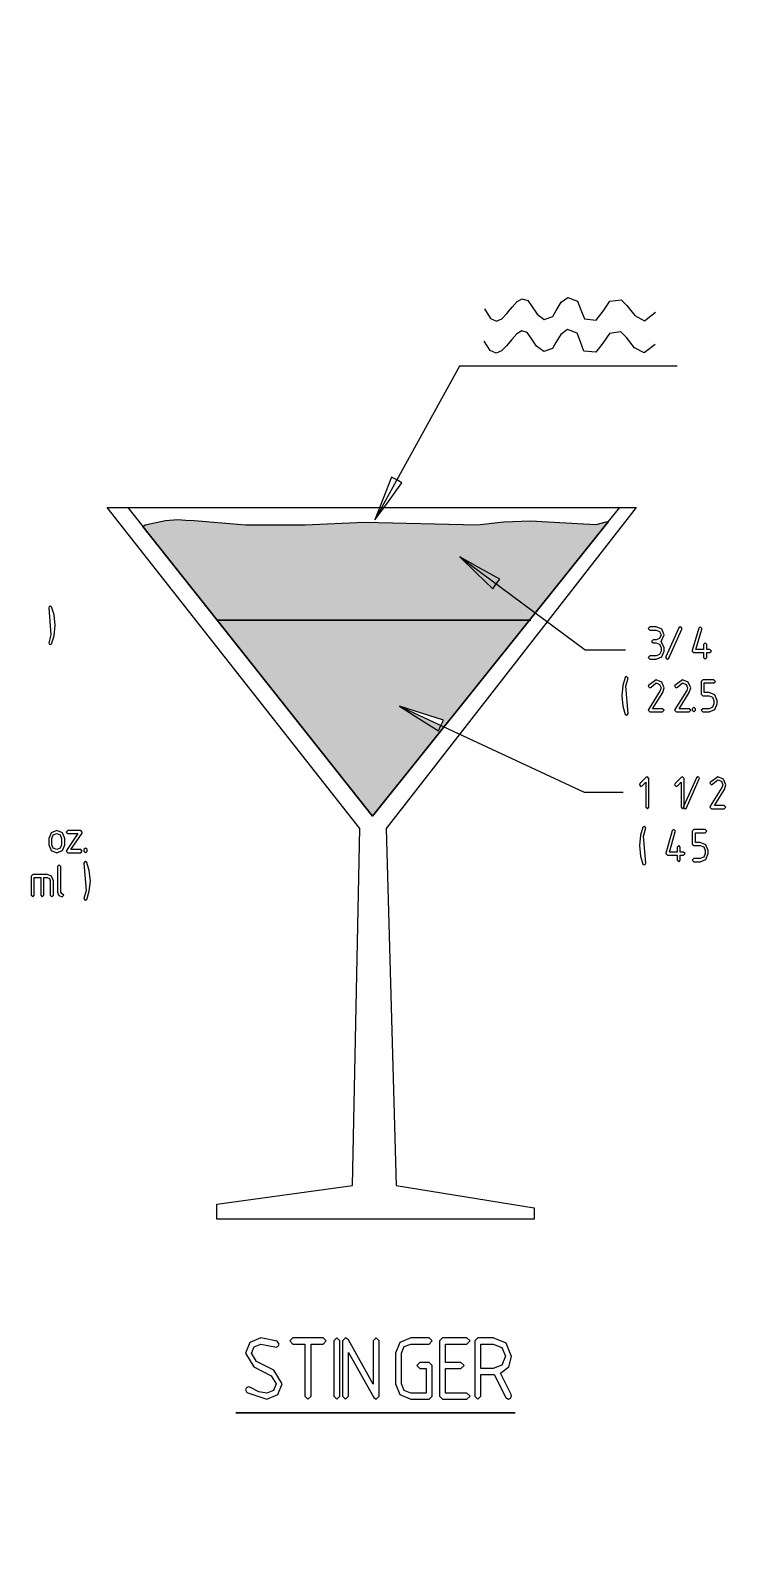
# Model space of a CAD drawing. Header units: metres. Extents: x 0 to 16.5, y 0 to 11.5.
# Drawn here: x 11.754 to 12.851, y 6.621 to 9.005 of the extents above; entities that cross this region are included whole.
import ezdxf

# ---------------------------------------------------------------- set-up
doc = ezdxf.new("R2010")
doc.units = ezdxf.units.M
doc.layers.add('brandy', color=221, linetype='Continuous')
doc.layers.add('white creme de menthe', color=92, linetype='Continuous')

msp = doc.modelspace()

# ---------------------------------------------------------------- hatches: boundary and pattern name
at = {"layer": 'brandy'}
h = msp.add_hatch(dxfattribs=at)
h.set_pattern_fill('TRANS', color=256, scale=0.009, angle=135, style=0)
h.set_pattern_definition([(135, (15.668854, 15.26461), (-0.04041115, -0.04041115), []), (135, (15.64865, 15.244406), (-0.04041115, -0.04041115), [0.028575, -0.028575])])
h.paths.add_polyline_path([(8.8401, 10.5516), (8.7826, 10.5445), (8.7005, 10.5431), (8.6164, 10.5533), (8.577, 10.5582), (8.5379, 10.5563), (8.5348, 10.5539), (8.6149, 10.4528), (8.6438, 10.4657), (8.6399, 10.4742), (8.6745, 10.4847), (8.709, 10.4951), (8.6783, 10.4762), (8.6476, 10.4573), (8.6438, 10.4657), (8.6149, 10.4528), (8.66, 10.3959), (8.8401, 10.3959)])
h.paths.add_polyline_path([(8.6783, 10.4762), (8.709, 10.4951), (8.6438, 10.4657), (8.6476, 10.4573)], flags=16)
h.paths.add_polyline_path([(8.6783, 10.4762), (8.709, 10.4951), (8.6745, 10.4847), (8.6399, 10.4742), (8.6437, 10.4658), (8.6476, 10.4573)], flags=17)
h.paths.add_polyline_path([(9.2102, 3.492), (9.2096, 3.4962), (9.1817, 3.5033), (9.1467, 3.5122), (9.1828, 3.5125), (9.2075, 3.5128), (9.2034, 3.5455), (9.1925, 3.5408), (9.1804, 3.5415), (9.1294, 3.5464), (9.1038, 3.5448), (9.0782, 3.5401), (8.9696, 3.5441), (8.9129, 3.54), (8.8556, 3.5401), (8.8063, 3.5467), (8.7984, 3.5475), (8.7905, 3.5483), (8.7787, 3.5467), (8.7592, 3.5401), (8.7536, 3.4884), (8.7469, 3.4235), (9.2186, 3.4235)])
h.paths.add_polyline_path([(9.2075, 3.5128), (9.1828, 3.5125), (9.1467, 3.5122), (9.2086, 3.5048)], flags=17)
h.paths.add_polyline_path([(9.2086, 3.5048), (9.1467, 3.5122), (9.1817, 3.5033), (9.2096, 3.4962)], flags=17)
h.paths.add_polyline_path([(15.4997, 7.2964), (15.1024, 7.2964), (15.1024, 7.1264), (15.4997, 7.1264)])
h.paths.add_polyline_path([(12.3357, 7.9394), (12.3701, 7.9285), (12.4046, 7.9176), (12.4007, 7.9091), (12.4053, 7.907), (12.5403, 8.0754), (12.0481, 8.0754), (12.2927, 7.7664), (12.4053, 7.907), (12.4007, 7.9091), (12.3967, 7.9007), (12.3662, 7.92)])
h.paths.add_polyline_path([(12.4046, 7.9176), (12.3701, 7.9285), (12.3357, 7.9394), (12.3662, 7.92), (12.3967, 7.9007), (12.4007, 7.9091)], flags=17)
h.paths.add_polyline_path([(12.3701, 7.9285), (12.3357, 7.9394), (12.4007, 7.9091), (12.4046, 7.9176)], flags=17)
h.paths.add_polyline_path([(7.4108, 5.1422), (6.8891, 5.1422), (6.8891, 5.0223), (6.8908, 5.0217), (6.8942, 5.0303), (6.9258, 5.0129), (6.9574, 4.9953), (6.9224, 5.0042), (6.8891, 5.0126), (6.8891, 4.8345), (7.4108, 4.8345)])
h.paths.add_polyline_path([(6.8908, 5.0217), (6.8891, 5.0174), (6.8891, 5.0126), (6.9224, 5.0042), (6.9574, 4.9953)], flags=16)
h.paths.add_polyline_path([(6.8942, 5.0303), (6.8908, 5.0217), (6.8891, 5.0174), (6.8891, 5.0126), (6.9224, 5.0042), (6.9574, 4.9953), (6.9258, 5.0129)], flags=17)
at = {"layer": 'white creme de menthe'}
h = msp.add_hatch(dxfattribs=at)
h.set_pattern_fill('ANSI36', color=256, scale=0.008, style=0)
h.set_pattern_definition([(45, (0.564074, 3.17215), (0.013470384, 0.04939141), [0.0635, -0.0127, 0, -0.0127])])
h.paths.add_polyline_path([(1.2032, 5.7708), (1.1686, 5.7812), (1.1341, 5.7917), (1.1994, 5.7623)], flags=16)
h.paths.add_polyline_path([(1.2032, 5.7708), (1.1686, 5.7812), (1.1341, 5.7917), (1.1648, 5.7727), (1.1955, 5.7538), (1.1994, 5.7623)], flags=17)
h.paths.add_polyline_path([(1.1648, 5.7727), (1.1341, 5.7917), (1.1686, 5.7812), (1.2032, 5.7708), (1.1994, 5.7623), (1.2177, 5.7541), (1.2918, 5.8466), (1.2738, 5.8418), (1.2538, 5.8427), (1.1698, 5.8475), (1.1276, 5.8459), (1.0852, 5.8412), (0.9061, 5.8452), (0.8127, 5.8411), (0.7185, 5.8412), (0.6369, 5.8478), (0.6243, 5.8486), (0.6118, 5.8494), (0.5936, 5.8481), (0.5641, 5.8423), (0.6573, 5.7245), (1.194, 5.7245), (1.2177, 5.7541), (1.1994, 5.7623), (1.1955, 5.7538)])
h.paths.add_polyline_path([(0.6744, 5.7671), (0.6782, 5.7585), (0.682, 5.7501), (0.7128, 5.769), (0.7435, 5.7879), (0.7089, 5.7775)], flags=16)
h.paths.add_polyline_path([(12.6642, 8.2301), (12.6631, 8.2309), (12.6453, 8.2261), (12.6255, 8.2269), (12.5419, 8.2318), (12.4999, 8.2302), (12.4577, 8.2255), (12.2797, 8.2294), (12.1868, 8.2254), (12.0931, 8.2255), (12.0119, 8.2321), (11.9991, 8.2329), (11.9861, 8.2337), (11.9667, 8.2321), (11.9348, 8.2255), (11.9313, 8.2229), (12.0481, 8.0754), (12.5403, 8.0754)])
h.paths.add_polyline_path([(12.4303, 8.1749), (12.4618, 8.1573), (12.4933, 8.1397), (12.4878, 8.1322), (12.4823, 8.1247), (12.4562, 8.1498)], flags=16)
h.paths.add_polyline_path([(12.4618, 8.1573), (12.4303, 8.1749), (12.4878, 8.1322), (12.4878, 8.1322), (12.4933, 8.1397)], flags=16)
h.paths.add_polyline_path([(12.4303, 8.1749), (12.4562, 8.1498), (12.4823, 8.1247), (12.4878, 8.1322)], flags=0)
h.paths.add_polyline_path([(13.8208, 5.3925), (13.4233, 5.3925), (13.4233, 5.2225), (13.8208, 5.2225)])
h.paths.add_polyline_path([(9.2413, 3.2237), (9.1029, 3.2517), (9.1011, 3.2427), (9.0668, 3.2542), (9.0327, 3.2658), (9.0687, 3.2634), (9.1048, 3.2609), (9.1029, 3.2517), (9.2413, 3.2237), (9.2345, 3.2878), (8.7339, 3.2878), (8.7243, 3.1721), (9.2469, 3.1721)])
h.paths.add_polyline_path([(9.0327, 3.2658), (9.0668, 3.2542), (9.1011, 3.2427), (9.1029, 3.2517)], flags=17)
h.paths.add_polyline_path([(9.1048, 3.2609), (9.0687, 3.2634), (9.0327, 3.2658), (9.1029, 3.2517), (9.1029, 3.2518)], flags=17)
h.paths.add_polyline_path([(1.1341, 5.7917), (1.1686, 5.7812), (1.2032, 5.7708), (1.1994, 5.7623), (1.2177, 5.7541), (1.2918, 5.8466), (1.2738, 5.8418), (1.2538, 5.8427), (1.1698, 5.8475), (1.1276, 5.8459), (1.0852, 5.8412), (0.9061, 5.8452), (0.8127, 5.8411), (0.7185, 5.8412), (0.6369, 5.8478), (0.6243, 5.8486), (0.6118, 5.8494), (0.5936, 5.8481), (0.5641, 5.8423), (0.6429, 5.7427), (0.6782, 5.7585), (0.6744, 5.7671), (0.7089, 5.7775), (0.7435, 5.7879), (0.7128, 5.769), (0.682, 5.7501), (0.6782, 5.7585), (0.6429, 5.7427), (0.6573, 5.7245), (1.194, 5.7245), (1.2177, 5.7541), (1.1994, 5.7623), (1.1955, 5.7538), (1.1648, 5.7727)])

# ---------------------------------------------------------------- linework, layer by layer
for points in [[(12.4693, 8.5659), (12.479, 8.5509), (12.4881, 8.5467), (12.4966, 8.5502), (12.5048, 8.5585), (12.5128, 8.5685), (12.5207, 8.5773), (12.5289, 8.5818), (12.5374, 8.5791), (12.5435, 8.5706), (12.5521, 8.5577), (12.5632, 8.5493), (12.577, 8.554), (12.5825, 8.5635), (12.59, 8.5763), (12.6007, 8.5839), (12.6158, 8.5782), (12.6209, 8.5646), (12.6267, 8.5501), (12.6452, 8.5483), (12.6561, 8.5624), (12.6669, 8.5778), (12.6849, 8.5803), (12.6937, 8.5712), (12.7062, 8.5553), (12.7216, 8.5471), (12.7389, 8.5605)], [(12.7384, 8.5097), (12.7211, 8.4963), (12.7057, 8.5046), (12.6931, 8.5205), (12.6843, 8.5296), (12.6663, 8.5271), (12.6557, 8.5116), (12.6447, 8.4976), (12.6261, 8.4993), (12.6204, 8.5138), (12.6152, 8.5274), (12.6002, 8.5332), (12.5895, 8.5255), (12.582, 8.5128), (12.5764, 8.5032), (12.5627, 8.4985), (12.5515, 8.5069), (12.5429, 8.5199), (12.5368, 8.5284), (12.5284, 8.5311), (12.5202, 8.5265), (12.5123, 8.5178), (12.5043, 8.5078), (12.4961, 8.4995), (12.4876, 8.496), (12.4785, 8.5002), (12.4688, 8.5152)], [(12.773, 8.4758), (12.4298, 8.4758), (12.2967, 8.2333)], [(11.9076, 8.2528), (11.9313, 8.2229), (12.0481, 8.0754), (12.2927, 7.7664), (12.5403, 8.0754), (12.6642, 8.2301), (12.6825, 8.2528)], [(11.9348, 8.2255), (11.9667, 8.2321), (11.9861, 8.2337), (11.9991, 8.2329), (12.0119, 8.2321), (12.0931, 8.2255), (12.1868, 8.2254), (12.2797, 8.2294), (12.4577, 8.2255), (12.4999, 8.2302), (12.5419, 8.2318), (12.6255, 8.2269), (12.6453, 8.2261), (12.6631, 8.2309)], [(12.4303, 8.1749), (12.6279, 8.0283), (12.6915, 8.0283)], [(12.0481, 8.0754), (12.5403, 8.0754), (12.5422, 8.0754)], [(12.3357, 7.9394), (12.6263, 7.804), (12.688, 7.804)]]:
    msp.add_lwpolyline(points)
for points in [[(12.323, 8.3005), (12.3098, 8.2669), (12.2967, 8.2333), (12.318, 8.2624), (12.3393, 8.2916), (12.3312, 8.2961), (12.323, 8.3005)], [(12.323, 8.3005), (12.3098, 8.2669), (12.2967, 8.2333), (12.318, 8.2624), (12.3393, 8.2916), (12.3312, 8.2961), (12.323, 8.3005)], [(12.6825, 8.2528), (12.7085, 8.2528), (12.3143, 7.7468), (12.33, 7.1839), (12.5478, 7.1486), (12.5478, 7.1309), (12.0476, 7.1309), (12.0476, 7.1544), (12.2613, 7.1839), (12.2732, 7.7468), (11.8749, 8.2528), (11.9076, 8.2528), (12.6825, 8.2528)], [(12.6642, 8.2301), (12.5403, 8.0754), (12.0481, 8.0754), (11.9313, 8.2229), (11.9348, 8.2255), (11.9667, 8.2321), (11.9861, 8.2337), (11.9991, 8.2329), (12.0119, 8.2321), (12.0931, 8.2255), (12.1868, 8.2254), (12.2797, 8.2294), (12.4577, 8.2255), (12.4999, 8.2302), (12.5419, 8.2318), (12.6255, 8.2269), (12.6453, 8.2261), (12.6631, 8.2309), (12.6642, 8.2301)], [(12.4878, 8.1322), (12.4933, 8.1397), (12.4618, 8.1573), (12.4303, 8.1749), (12.4562, 8.1498), (12.4823, 8.1247), (12.4878, 8.1322)], [(12.4878, 8.1322), (12.4933, 8.1397), (12.4618, 8.1573), (12.4303, 8.1749), (12.4562, 8.1498), (12.4823, 8.1247), (12.4878, 8.1322)], [(11.7864, 8.0518), (11.7828, 8.0392), (11.7836, 8.0374), (11.7854, 8.0366), (11.7875, 8.0378), (11.7913, 8.0505), (11.7929, 8.067), (11.7913, 8.0835), (11.7875, 8.0961), (11.7854, 8.0973), (11.7836, 8.0965), (11.7828, 8.0948), (11.7864, 8.0518)], [(12.5403, 8.0754), (12.2927, 7.7664), (12.0481, 8.0754), (12.5403, 8.0754)], [(12.7453, 8.0371), (12.7475, 8.0316), (12.7475, 8.0265), (12.7453, 8.0211), (12.7399, 8.0189), (12.7298, 8.0189), (12.7273, 8.0164), (12.7298, 8.0139), (12.7399, 8.0139), (12.7488, 8.0176), (12.7525, 8.0265), (12.7525, 8.0316), (12.7475, 8.0417), (12.7525, 8.0519), (12.7488, 8.0608), (12.7399, 8.0645), (12.7298, 8.0645), (12.7273, 8.062), (12.7298, 8.0595), (12.7399, 8.0595), (12.7453, 8.0573), (12.7475, 8.0519), (12.7453, 8.0464), (12.74, 8.0443), (12.7349, 8.0443), (12.7324, 8.0417), (12.7349, 8.0392), (12.74, 8.0392), (12.7453, 8.0371)], [(12.7558, 8.0146), (12.7576, 8.0139), (12.7599, 8.0153), (12.7801, 8.061), (12.7803, 8.062), (12.7796, 8.0638), (12.7778, 8.0645), (12.7755, 8.0629), (12.7553, 8.0174), (12.755, 8.0164), (12.7558, 8.0146)], [(12.7992, 8.024), (12.8144, 8.024), (12.8144, 8.0164), (12.8169, 8.0139), (12.8194, 8.0164), (12.8194, 8.024), (12.8244, 8.024), (12.827, 8.0265), (12.8244, 8.029), (12.8194, 8.029), (12.8194, 8.0366), (12.8169, 8.0392), (12.8144, 8.0366), (12.8144, 8.029), (12.8025, 8.029), (12.8117, 8.0612), (12.8118, 8.062), (12.8093, 8.0645), (12.8069, 8.0626), (12.7968, 8.0272), (12.7967, 8.0265), (12.7992, 8.024)], [(12.6921, 7.971), (12.6957, 7.9837), (12.6931, 7.9862), (12.691, 7.985), (12.6872, 7.9724), (12.6856, 7.9559), (12.6872, 7.9394), (12.691, 7.9267), (12.6931, 7.9255), (12.6949, 7.9263), (12.6957, 7.9281), (12.6921, 7.971)], [(12.7275, 7.9721), (12.7273, 7.971), (12.7298, 7.9684), (12.7319, 7.9697), (12.7399, 7.9761), (12.7453, 7.9738), (12.7475, 7.9685), (12.7462, 7.9643), (12.7277, 7.9345), (12.7273, 7.9331), (12.7298, 7.9306), (12.75, 7.9306), (12.7525, 7.9331), (12.75, 7.9356), (12.7343, 7.9356), (12.7502, 7.9612), (12.7525, 7.9685), (12.7488, 7.9775), (12.7399, 7.9812), (12.7275, 7.9721)], [(12.7692, 7.9721), (12.7689, 7.971), (12.7714, 7.9684), (12.7736, 7.9697), (12.7815, 7.9761), (12.7869, 7.9738), (12.7892, 7.9685), (12.7879, 7.9643), (12.7694, 7.9345), (12.7689, 7.9331), (12.7714, 7.9306), (12.7917, 7.9306), (12.7942, 7.9331), (12.7917, 7.9356), (12.776, 7.9356), (12.7919, 7.9612), (12.7942, 7.9685), (12.7905, 7.9775), (12.7815, 7.9812), (12.7692, 7.9721)], [(12.8131, 7.9559), (12.8232, 7.9559), (12.8286, 7.9537), (12.8308, 7.9483), (12.8308, 7.9432), (12.8286, 7.9378), (12.8232, 7.9356), (12.8131, 7.9356), (12.8106, 7.9331), (12.8131, 7.9306), (12.8232, 7.9306), (12.8321, 7.9342), (12.8358, 7.9432), (12.8358, 7.9483), (12.8321, 7.9573), (12.8232, 7.9609), (12.8156, 7.9609), (12.8156, 7.9761), (12.8308, 7.9761), (12.8333, 7.9786), (12.8308, 7.9812), (12.8131, 7.9812), (12.8106, 7.9786), (12.8106, 7.9584), (12.8131, 7.9559)], [(12.4007, 7.9091), (12.4046, 7.9176), (12.3701, 7.9285), (12.3357, 7.9394), (12.3662, 7.92), (12.3967, 7.9007), (12.4007, 7.9091)], [(12.4007, 7.9091), (12.4046, 7.9176), (12.3701, 7.9285), (12.3357, 7.9394), (12.3662, 7.92), (12.3967, 7.9007), (12.4007, 7.9091)], [(12.7967, 7.9331), (12.7992, 7.9306), (12.8017, 7.9331), (12.8017, 7.9356), (12.7992, 7.9382), (12.7967, 7.9356), (12.7967, 7.9331)], [(12.7235, 7.7803), (12.726, 7.7778), (12.7285, 7.7803), (12.7285, 7.8258), (12.726, 7.8284), (12.724, 7.8274), (12.7141, 7.8175), (12.7134, 7.8156), (12.7159, 7.8132), (12.7177, 7.814), (12.7235, 7.8198), (12.7235, 7.7803)], [(12.779, 7.7803), (12.7815, 7.7778), (12.7841, 7.7803), (12.7841, 7.8258), (12.7815, 7.8284), (12.7795, 7.8274), (12.7696, 7.8175), (12.7689, 7.8156), (12.7714, 7.8132), (12.7732, 7.814), (12.779, 7.8198), (12.779, 7.7803)], [(12.7836, 7.7785), (12.7854, 7.7778), (12.7877, 7.7792), (12.8078, 7.8249), (12.8081, 7.8258), (12.8073, 7.8277), (12.8056, 7.8284), (12.8033, 7.8268), (12.783, 7.7813), (12.7828, 7.7803), (12.7836, 7.7785)], [(12.8247, 7.8193), (12.8245, 7.8182), (12.827, 7.8156), (12.8292, 7.8169), (12.8371, 7.8233), (12.8425, 7.8211), (12.8447, 7.8158), (12.8435, 7.8115), (12.8249, 7.7817), (12.8245, 7.7803), (12.827, 7.7778), (12.8472, 7.7778), (12.8497, 7.7803), (12.8472, 7.7828), (12.8315, 7.7828), (12.8474, 7.8084), (12.8497, 7.8158), (12.846, 7.8247), (12.8371, 7.8284), (12.8247, 7.8193)], [(12.7199, 7.7349), (12.7235, 7.7476), (12.7209, 7.7501), (12.7188, 7.7489), (12.715, 7.7363), (12.7134, 7.7198), (12.715, 7.7032), (12.7188, 7.6906), (12.7209, 7.6894), (12.7227, 7.6902), (12.7235, 7.6919), (12.7199, 7.7349)], [(11.7865, 7.712), (11.7954, 7.7083), (11.8044, 7.712), (11.8081, 7.721), (11.8081, 7.7311), (11.8044, 7.74), (11.7954, 7.7437), (11.7865, 7.74), (11.7828, 7.7311), (11.7828, 7.721), (11.7865, 7.712)], [(11.8008, 7.7156), (11.7954, 7.7134), (11.79, 7.7156), (11.7878, 7.721), (11.7878, 7.7311), (11.79, 7.7365), (11.7954, 7.7387), (11.8008, 7.7365), (11.8031, 7.7311), (11.8031, 7.721), (11.8008, 7.7156)], [(11.8111, 7.7123), (11.8106, 7.7108), (11.8131, 7.7083), (11.8333, 7.7083), (11.8358, 7.7108), (11.8333, 7.7134), (11.8179, 7.7134), (11.8354, 7.7396), (11.8358, 7.7411), (11.8333, 7.7437), (11.8131, 7.7437), (11.8106, 7.7412), (11.8131, 7.7387), (11.8287, 7.7387), (11.8111, 7.7123)], [(12.7575, 7.7046), (12.7727, 7.7046), (12.7727, 7.6969), (12.7753, 7.6944), (12.7778, 7.6969), (12.7778, 7.7046), (12.7828, 7.7046), (12.7854, 7.7071), (12.7828, 7.7096), (12.7778, 7.7096), (12.7778, 7.7172), (12.7753, 7.7197), (12.7727, 7.7172), (12.7727, 7.7096), (12.7608, 7.7096), (12.77, 7.7417), (12.7702, 7.7425), (12.7676, 7.7451), (12.7653, 7.7432), (12.7551, 7.7078), (12.755, 7.7071), (12.7575, 7.7046)], [(12.7992, 7.7198), (12.8093, 7.7198), (12.8147, 7.7176), (12.8169, 7.7122), (12.8169, 7.7071), (12.8147, 7.7017), (12.8093, 7.6995), (12.7992, 7.6995), (12.7967, 7.6969), (12.7992, 7.6944), (12.8093, 7.6944), (12.8183, 7.6981), (12.8219, 7.7071), (12.8219, 7.7122), (12.8183, 7.7211), (12.8093, 7.7248), (12.8017, 7.7248), (12.8017, 7.74), (12.8169, 7.74), (12.8194, 7.7425), (12.8169, 7.7451), (12.7992, 7.7451), (12.7967, 7.7425), (12.7967, 7.7223), (12.7992, 7.7198)], [(11.8384, 7.7108), (11.8409, 7.7083), (11.8434, 7.7108), (11.8434, 7.7134), (11.8409, 7.7159), (11.8384, 7.7134), (11.8384, 7.7108)], [(11.7967, 7.6465), (11.7988, 7.6409), (11.8043, 7.6389), (11.8068, 7.6414), (11.8042, 7.644), (11.8017, 7.6465), (11.8017, 7.687), (11.7992, 7.6895), (11.7967, 7.687), (11.7967, 7.6465)], [(11.842, 7.649), (11.8384, 7.6364), (11.8391, 7.6346), (11.8409, 7.6338), (11.843, 7.635), (11.8468, 7.6477), (11.8485, 7.6642), (11.8468, 7.6807), (11.843, 7.6934), (11.8409, 7.6945), (11.8391, 7.6937), (11.8384, 7.692), (11.842, 7.649)], [(11.7551, 7.6718), (11.7551, 7.6414), (11.7576, 7.6389), (11.7601, 7.6414), (11.7601, 7.6693), (11.7702, 7.6693), (11.7702, 7.6414), (11.7727, 7.6389), (11.7753, 7.6414), (11.7753, 7.6693), (11.7804, 7.6693), (11.7839, 7.6677), (11.7854, 7.6642), (11.7854, 7.6414), (11.7879, 7.6389), (11.7904, 7.6414), (11.7904, 7.6642), (11.7875, 7.6714), (11.7803, 7.6743), (11.7576, 7.6743), (11.7551, 7.6718)], [(12.1375, 6.8927), (12.1104, 6.9066), (12.1025, 6.9196), (12.1067, 6.9298), (12.117, 6.9341), (12.1391, 6.9296), (12.1411, 6.9292), (12.1445, 6.9306), (12.146, 6.934), (12.143, 6.9385), (12.117, 6.9437), (12.0999, 6.9367), (12.0929, 6.9196), (12.1059, 6.8981), (12.1331, 6.8842), (12.1412, 6.8713), (12.137, 6.861), (12.1267, 6.8568), (12.1138, 6.8589), (12.1005, 6.8656), (12.0977, 6.8665), (12.0944, 6.865), (12.0929, 6.8617), (12.095, 6.8577), (12.1267, 6.8472), (12.1438, 6.8543), (12.1508, 6.8713), (12.1375, 6.8927)], [(12.1673, 6.9341), (12.1866, 6.9341), (12.1866, 6.852), (12.1913, 6.8472), (12.1962, 6.852), (12.1962, 6.9341), (12.2154, 6.9341), (12.2202, 6.9389), (12.2154, 6.9437), (12.1673, 6.9437), (12.1625, 6.9389), (12.1673, 6.9341)], [(12.2414, 6.852), (12.2414, 6.9389), (12.2366, 6.9437), (12.2318, 6.9389), (12.2318, 6.852), (12.2366, 6.8472), (12.2414, 6.852)], [(12.2549, 6.9409), (12.2505, 6.9437), (12.2457, 6.9389), (12.2457, 6.852), (12.2505, 6.8472), (12.2553, 6.852), (12.2553, 6.9205), (12.2948, 6.8498), (12.2988, 6.8472), (12.3035, 6.852), (12.3035, 6.9389), (12.2988, 6.9437), (12.294, 6.9389), (12.294, 6.8707), (12.2549, 6.9409)], [(12.3428, 6.861), (12.3386, 6.8713), (12.3386, 6.9196), (12.3428, 6.93), (12.3531, 6.9341), (12.3821, 6.9341), (12.3869, 6.9389), (12.3821, 6.9437), (12.3531, 6.9437), (12.336, 6.9367), (12.329, 6.9196), (12.329, 6.8713), (12.336, 6.8543), (12.3531, 6.8472), (12.3821, 6.8472), (12.3869, 6.852), (12.3869, 6.9003), (12.3821, 6.9051), (12.3676, 6.9051), (12.3628, 6.9003), (12.3676, 6.8955), (12.3773, 6.8955), (12.3773, 6.8568), (12.3531, 6.8568), (12.3428, 6.861)], [(12.4033, 6.8472), (12.4418, 6.8472), (12.4466, 6.852), (12.4418, 6.8568), (12.408, 6.8568), (12.408, 6.8955), (12.4323, 6.8955), (12.4371, 6.9003), (12.4323, 6.9051), (12.408, 6.9051), (12.408, 6.9341), (12.4418, 6.9341), (12.4466, 6.9389), (12.4418, 6.9437), (12.4033, 6.9437), (12.3984, 6.9389), (12.3984, 6.852), (12.4033, 6.8472)], [(12.5119, 6.9146), (12.5035, 6.9353), (12.483, 6.9437), (12.4588, 6.9437), (12.454, 6.9389), (12.454, 6.852), (12.4588, 6.8472), (12.4636, 6.852), (12.4636, 6.8858), (12.483, 6.8858), (12.4848, 6.8858), (12.5028, 6.8499), (12.5071, 6.8472), (12.5104, 6.8487), (12.5119, 6.852), (12.5113, 6.8543), (12.4946, 6.8879), (12.5075, 6.8981), (12.5119, 6.9146)], [(12.483, 6.9341), (12.4966, 6.9284), (12.5023, 6.9148), (12.4966, 6.901), (12.483, 6.8954), (12.4636, 6.8954), (12.4636, 6.9341), (12.483, 6.9341)], [(12.0776, 6.8258), (12.0776, 6.8258), (12.5177, 6.8258), (12.0776, 6.8258)]]:
    msp.add_lwpolyline(points, close=True)

doc.saveas('drawing.dxf')
